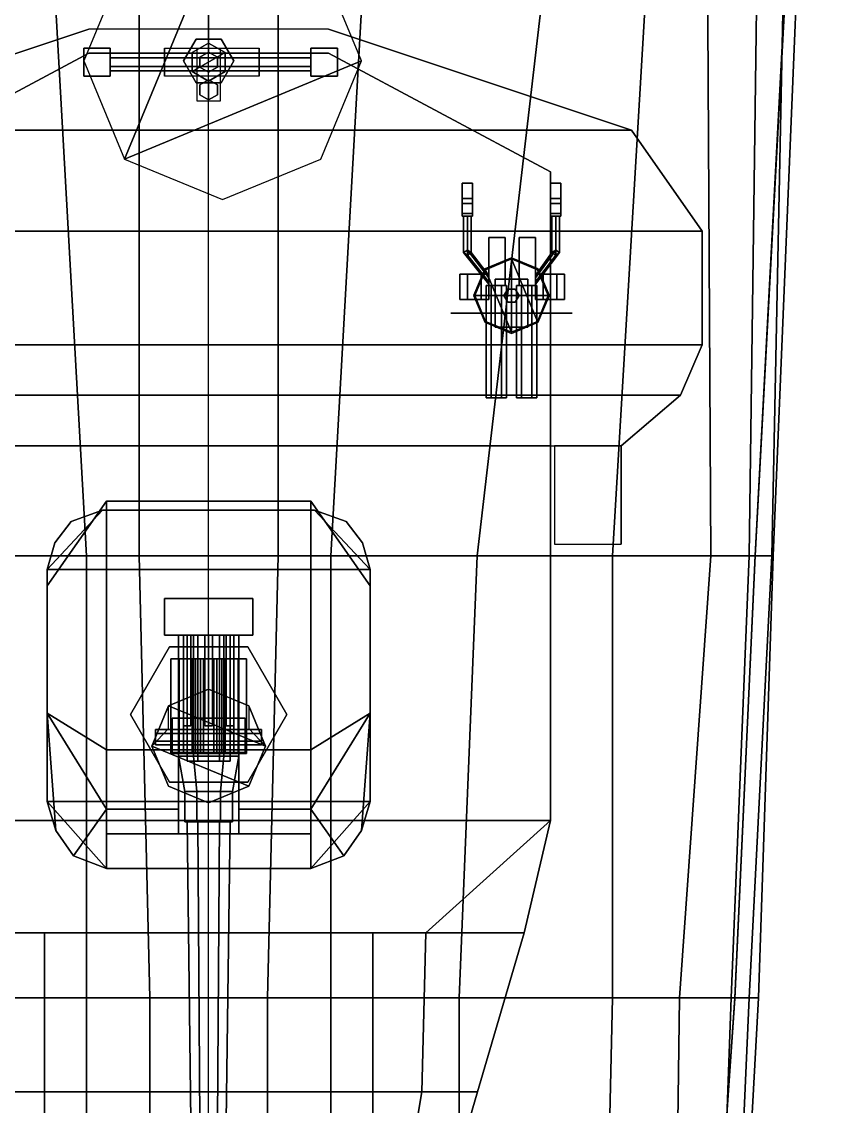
# Model space of a CAD drawing. Header units: millimetres. Extents: x -41 to 37, y -61 to 81.
# Drawn here: x -1.48 to 5.04, y -35.25 to -26.65 of the extents above; entities that cross this region are included whole.
import ezdxf

# ---------------------------------------------------------------- set-up
doc = ezdxf.new("R2010")
doc.units = ezdxf.units.MM
for name, color, linetype in [('barrel', 1, 'Continuous'), ('drawing', 9, 'Continuous'), ('h1_2', 7, 'Continuous'), ('h2_2', 4, 'Continuous'), ('sleeve', 5, 'Continuous'), ('turret', 2, 'Continuous')]:
    doc.layers.add(name, color=color, linetype=linetype)
picture_1 = doc.add_image_def('image1.gif', size_in_pixel=(2365, 2885))

msp = doc.modelspace()

# ---------------------------------------------------------------- linework, layer by layer
at = {"layer": 'barrel'}
for points in [[(2.09, -28.09, 6.43), (2.01, -28.09, 6.43), (2.01, -27.93, 6.39), (2.09, -27.93, 6.39)], [(2.09, -27.93, 6.39), (2.01, -27.93, 6.39), (2.01, -28.09, 6.43), (2.09, -28.09, 6.43)], [(2.79, -28.09, 6.43), (2.71, -28.09, 6.43), (2.71, -27.93, 6.39), (2.79, -27.93, 6.39)], [(2.79, -27.93, 6.39), (2.71, -27.93, 6.39), (2.71, -28.09, 6.43), (2.79, -28.09, 6.43)], [(2.09, -28.05, 6.86), (2.01, -28.05, 6.86), (2.01, -28.17, 6.73), (2.09, -28.17, 6.73)], [(2.09, -28.17, 6.73), (2.01, -28.17, 6.73), (2.01, -28.05, 6.86), (2.09, -28.05, 6.86)], [(2.09, -28.09, 6.43), (2.01, -28.09, 6.43), (2.01, -28.19, 6.58), (2.09, -28.19, 6.58)], [(2.09, -28.19, 6.58), (2.01, -28.19, 6.58), (2.01, -28.09, 6.43), (2.09, -28.09, 6.43)], [(2.79, -28.05, 6.86), (2.71, -28.05, 6.86), (2.71, -28.17, 6.73), (2.79, -28.17, 6.73)], [(2.79, -28.17, 6.73), (2.71, -28.17, 6.73), (2.71, -28.05, 6.86), (2.79, -28.05, 6.86)], [(2.79, -28.09, 6.43), (2.71, -28.09, 6.43), (2.71, -28.19, 6.58), (2.79, -28.19, 6.58)], [(2.79, -28.19, 6.58), (2.71, -28.19, 6.58), (2.71, -28.09, 6.43), (2.79, -28.09, 6.43)], [(2.09, -28.19, 6.68), (2.01, -28.19, 6.68), (2.01, -28.17, 6.73), (2.09, -28.17, 6.73)], [(2.09, -28.17, 6.73), (2.01, -28.17, 6.73), (2.01, -28.19, 6.68), (2.09, -28.19, 6.68)], [(2.09, -28.19, 6.68), (2.01, -28.19, 6.68), (2.01, -28.19, 6.58), (2.09, -28.19, 6.58)], [(2.09, -28.19, 6.58), (2.01, -28.19, 6.58), (2.01, -28.19, 6.68), (2.09, -28.19, 6.68)], [(2.02, -28.48, 6.65), (2.05, -28.5, 6.68), (2.05, -28.19, 6.68), (2.02, -28.19, 6.65)], [(2.05, -28.46, 6.62), (2.02, -28.48, 6.65), (2.02, -28.19, 6.65), (2.05, -28.19, 6.62)], [(2.05, -28.5, 6.68), (2.08, -28.48, 6.65), (2.08, -28.19, 6.65), (2.05, -28.19, 6.68)], [(2.08, -28.48, 6.65), (2.05, -28.46, 6.62), (2.05, -28.19, 6.62), (2.08, -28.19, 6.65)], [(2.79, -28.19, 6.68), (2.71, -28.19, 6.68), (2.71, -28.17, 6.73), (2.79, -28.17, 6.73)], [(2.79, -28.17, 6.73), (2.71, -28.17, 6.73), (2.71, -28.19, 6.68), (2.79, -28.19, 6.68)], [(2.79, -28.19, 6.68), (2.71, -28.19, 6.68), (2.71, -28.19, 6.58), (2.79, -28.19, 6.58)], [(2.79, -28.19, 6.58), (2.71, -28.19, 6.58), (2.71, -28.19, 6.68), (2.79, -28.19, 6.68)], [(2.75, -28.46, 6.62), (2.72, -28.48, 6.65), (2.72, -28.19, 6.65), (2.75, -28.19, 6.62)], [(2.72, -28.48, 6.65), (2.75, -28.5, 6.68), (2.75, -28.19, 6.68), (2.72, -28.19, 6.65)], [(2.78, -28.48, 6.65), (2.75, -28.46, 6.62), (2.75, -28.19, 6.62), (2.78, -28.19, 6.65)], [(2.75, -28.5, 6.68), (2.78, -28.48, 6.65), (2.78, -28.19, 6.65), (2.75, -28.19, 6.68)], [(2.35, -28.36, 6.59), (2.35, -28.36, 6.41), (2.22, -28.36, 6.41), (2.22, -28.36, 6.59)], [(2.22, -28.36, 6.59), (2.22, -28.36, 6.41), (2.22, -28.74, 6.41), (2.22, -28.74, 6.59)], [(2.22, -28.74, 6.41), (2.22, -28.36, 6.41), (2.35, -28.36, 6.41), (2.35, -28.74, 6.41)], [(2.35, -28.74, 6.59), (2.35, -28.36, 6.59), (2.22, -28.36, 6.59), (2.22, -28.74, 6.59)], [(2.35, -28.74, 6.41), (2.35, -28.36, 6.41), (2.35, -28.36, 6.59), (2.35, -28.74, 6.59)], [(2.46, -28.36, 6.59), (2.46, -28.36, 6.41), (2.46, -28.74, 6.41), (2.46, -28.74, 6.59)], [(2.59, -28.36, 6.59), (2.59, -28.36, 6.41), (2.46, -28.36, 6.41), (2.46, -28.36, 6.59)], [(2.46, -28.74, 6.41), (2.46, -28.36, 6.41), (2.59, -28.36, 6.41), (2.59, -28.74, 6.41)], [(2.59, -28.74, 6.59), (2.59, -28.36, 6.59), (2.46, -28.36, 6.59), (2.46, -28.74, 6.59)], [(2.59, -28.74, 6.41), (2.59, -28.36, 6.41), (2.59, -28.36, 6.59), (2.59, -28.74, 6.59)], [(2.22, -28.68, 6.49), (2.22, -28.73, 6.52), (2.02, -28.48, 6.65), (2.05, -28.46, 6.62)], [(2.22, -28.73, 6.52), (2.22, -28.71, 6.55), (2.05, -28.5, 6.68), (2.02, -28.48, 6.65)], [(2.22, -28.66, 6.52), (2.22, -28.68, 6.49), (2.05, -28.46, 6.62), (2.08, -28.48, 6.65)], [(2.22, -28.71, 6.55), (2.22, -28.66, 6.52), (2.08, -28.48, 6.65), (2.05, -28.5, 6.68)], [(2.59, -28.68, 6.49), (2.59, -28.66, 6.52), (2.72, -28.48, 6.65), (2.75, -28.46, 6.62)], [(2.59, -28.73, 6.52), (2.59, -28.68, 6.49), (2.75, -28.46, 6.62), (2.78, -28.48, 6.65)], [(2.59, -28.71, 6.55), (2.59, -28.73, 6.52), (2.78, -28.48, 6.65), (2.75, -28.5, 6.68)], [(2.59, -28.66, 6.52), (2.59, -28.71, 6.55), (2.75, -28.5, 6.68), (2.72, -28.48, 6.65)], [(1.99, -28.65, 6.59), (1.99, -28.65, 6.33), (1.99, -28.85, 6.33), (1.99, -28.85, 6.59)], [(2.22, -28.65, 6.33), (1.99, -28.65, 6.33), (1.99, -28.65, 6.59), (2.22, -28.65, 6.59)], [(2.05, -28.85, 6.21), (1.99, -28.85, 6.33), (1.99, -28.65, 6.33), (2.05, -28.65, 6.21)], [(1.99, -28.65, 6.33), (2.22, -28.65, 6.33), (2.16, -28.65, 6.21), (2.05, -28.65, 6.21)], [(2.05, -28.65, 6.71), (1.99, -28.65, 6.59), (1.99, -28.85, 6.59), (2.05, -28.85, 6.71)], [(2.22, -28.65, 6.59), (1.99, -28.65, 6.59), (2.05, -28.65, 6.71), (2.16, -28.65, 6.71)], [(2.05, -28.65, 6.21), (2.16, -28.65, 6.21), (2.16, -28.85, 6.21), (2.05, -28.85, 6.21)], [(2.16, -28.65, 6.71), (2.05, -28.65, 6.71), (2.05, -28.85, 6.71), (2.16, -28.85, 6.71)], [(2.16, -28.65, 6.21), (2.22, -28.65, 6.33), (2.22, -28.85, 6.33), (2.16, -28.85, 6.21)], [(2.16, -28.85, 6.71), (2.22, -28.85, 6.59), (2.22, -28.65, 6.59), (2.16, -28.65, 6.71)], [(2.22, -28.85, 6.59), (2.22, -28.85, 6.33), (2.22, -28.65, 6.33), (2.22, -28.65, 6.59)], [(2.82, -28.65, 6.33), (2.59, -28.65, 6.33), (2.59, -28.65, 6.59), (2.82, -28.65, 6.59)], [(2.59, -28.65, 6.59), (2.59, -28.65, 6.33), (2.59, -28.85, 6.33), (2.59, -28.85, 6.59)], [(2.59, -28.65, 6.33), (2.82, -28.65, 6.33), (2.76, -28.65, 6.21), (2.65, -28.65, 6.21)], [(2.65, -28.85, 6.21), (2.59, -28.85, 6.33), (2.59, -28.65, 6.33), (2.65, -28.65, 6.21)], [(2.82, -28.65, 6.59), (2.59, -28.65, 6.59), (2.65, -28.65, 6.71), (2.76, -28.65, 6.71)], [(2.65, -28.65, 6.71), (2.59, -28.65, 6.59), (2.59, -28.85, 6.59), (2.65, -28.85, 6.71)], [(2.65, -28.65, 6.21), (2.76, -28.65, 6.21), (2.76, -28.85, 6.21), (2.65, -28.85, 6.21)], [(2.76, -28.65, 6.71), (2.65, -28.65, 6.71), (2.65, -28.85, 6.71), (2.76, -28.85, 6.71)], [(2.76, -28.65, 6.21), (2.82, -28.65, 6.33), (2.82, -28.85, 6.33), (2.76, -28.85, 6.21)], [(2.76, -28.85, 6.71), (2.82, -28.85, 6.59), (2.82, -28.65, 6.59), (2.76, -28.65, 6.71)], [(2.82, -28.85, 6.59), (2.82, -28.85, 6.33), (2.82, -28.65, 6.33), (2.82, -28.65, 6.59)], [(2.24, -29.63, 6.4507), (2.2, -29.63, 6.52), (2.2, -28.74, 6.52), (2.24, -28.74, 6.4507)], [(2.2, -29.63, 6.52), (2.24, -29.63, 6.5893), (2.24, -28.74, 6.5893), (2.2, -28.74, 6.52)], [(2.22, -28.74, 6.59), (2.22, -28.74, 6.41), (2.35, -28.74, 6.41), (2.35, -28.74, 6.59)], [(2.32, -29.63, 6.4507), (2.24, -29.63, 6.4507), (2.24, -28.74, 6.4507), (2.32, -28.74, 6.4507)], [(2.24, -29.63, 6.5893), (2.32, -29.63, 6.5893), (2.32, -28.74, 6.5893), (2.24, -28.74, 6.5893)], [(2.36, -29.63, 6.52), (2.32, -29.63, 6.4507), (2.32, -28.74, 6.4507), (2.36, -28.74, 6.52)], [(2.32, -29.63, 6.5893), (2.36, -29.63, 6.52), (2.36, -28.74, 6.52), (2.32, -28.74, 6.5893)], [(2.44, -29.63, 6.52), (2.48, -29.63, 6.5893), (2.48, -28.74, 6.5893), (2.44, -28.74, 6.52)], [(2.48, -29.63, 6.4507), (2.44, -29.63, 6.52), (2.44, -28.74, 6.52), (2.48, -28.74, 6.4507)], [(2.46, -28.74, 6.59), (2.46, -28.74, 6.41), (2.59, -28.74, 6.41), (2.59, -28.74, 6.59)], [(2.48, -29.63, 6.5893), (2.56, -29.63, 6.5893), (2.56, -28.74, 6.5893), (2.48, -28.74, 6.5893)], [(2.56, -29.63, 6.4507), (2.48, -29.63, 6.4507), (2.48, -28.74, 6.4507), (2.56, -28.74, 6.4507)], [(2.56, -29.63, 6.5893), (2.6, -29.63, 6.52), (2.6, -28.74, 6.52), (2.56, -28.74, 6.5893)], [(2.6, -29.63, 6.52), (2.56, -29.63, 6.4507), (2.56, -28.74, 6.4507), (2.6, -28.74, 6.52)], [(1.99, -28.85, 6.59), (1.99, -28.85, 6.33), (2.22, -28.85, 6.33), (2.22, -28.85, 6.59)], [(2.16, -28.85, 6.21), (2.22, -28.85, 6.33), (1.99, -28.85, 6.33), (2.05, -28.85, 6.21)], [(2.05, -28.85, 6.71), (1.99, -28.85, 6.59), (2.22, -28.85, 6.59), (2.16, -28.85, 6.71)], [(2.59, -28.85, 6.59), (2.59, -28.85, 6.33), (2.82, -28.85, 6.33), (2.82, -28.85, 6.59)], [(2.76, -28.85, 6.21), (2.82, -28.85, 6.33), (2.59, -28.85, 6.33), (2.65, -28.85, 6.21)], [(2.65, -28.85, 6.71), (2.59, -28.85, 6.59), (2.82, -28.85, 6.59), (2.76, -28.85, 6.71)], [(2.24, -29.63, 6.4507), (2.32, -29.63, 6.4507), (2.36, -29.63, 6.52), (2.2, -29.63, 6.52)], [(2.2, -29.63, 6.52), (2.36, -29.63, 6.52), (2.32, -29.63, 6.5893), (2.24, -29.63, 6.5893)], [(2.44, -29.63, 6.52), (2.6, -29.63, 6.52), (2.56, -29.63, 6.5893), (2.48, -29.63, 6.5893)], [(2.48, -29.63, 6.4507), (2.56, -29.63, 6.4507), (2.6, -29.63, 6.52), (2.44, -29.63, 6.52)], [(-0.35, -31.22, 6.07), (-0.35, -31.51, 6.07), (-0.35, -31.51, 6.9), (-0.35, -31.22, 6.9)], [(0.35, -31.22, 6.9), (0.35, -31.22, 6.07), (-0.35, -31.22, 6.07), (-0.35, -31.22, 6.9)], [(0.35, -31.22, 6.07), (0.35, -31.51, 6.07), (-0.35, -31.51, 6.07), (-0.35, -31.22, 6.07)], [(-0.35, -31.22, 6.9), (-0.35, -31.51, 6.9), (0.35, -31.51, 6.9), (0.35, -31.22, 6.9)], [(0.35, -31.51, 6.9), (0.35, -31.51, 6.07), (0.35, -31.22, 6.07), (0.35, -31.22, 6.9)], [(-0.35, -31.51, 6.9), (-0.35, -31.51, 6.07), (0.35, -31.51, 6.07), (0.35, -31.51, 6.9)], [(-0.17, -32.23, 6.1), (-0.2, -32.23, 6.13), (-0.2, -31.51, 6.13), (-0.17, -31.51, 6.1)], [(-0.2, -32.23, 6.13), (-0.17, -32.23, 6.16), (-0.17, -31.51, 6.16), (-0.2, -31.51, 6.13)], [(-0.14, -32.23, 6.13), (-0.17, -32.23, 6.1), (-0.17, -31.51, 6.1), (-0.14, -31.51, 6.13)], [(-0.17, -32.23, 6.16), (-0.14, -32.23, 6.13), (-0.14, -31.51, 6.13), (-0.17, -31.51, 6.16)], [(-0.085, -32.51, 6.3328), (-0.17, -32.51, 6.48), (-0.17, -31.51, 6.48), (-0.085, -31.51, 6.3328)], [(-0.17, -32.51, 6.48), (-0.085, -32.51, 6.6272), (-0.085, -31.51, 6.6272), (-0.17, -31.51, 6.48)], [(0.085, -32.51, 6.3328), (-0.085, -32.51, 6.3328), (-0.085, -31.51, 6.3328), (0.085, -31.51, 6.3328)], [(-0.085, -32.51, 6.6272), (0.085, -32.51, 6.6272), (0.085, -31.51, 6.6272), (-0.085, -31.51, 6.6272)], [(0, -32.23, 6.81), (-0.03, -32.23, 6.84), (-0.03, -31.51, 6.84), (0, -31.51, 6.81)], [(-0.03, -32.23, 6.84), (0, -32.23, 6.87), (0, -31.51, 6.87), (-0.03, -31.51, 6.84)], [(0.03, -32.23, 6.84), (0, -32.23, 6.81), (0, -31.51, 6.81), (0.03, -31.51, 6.84)], [(0, -32.23, 6.87), (0.03, -32.23, 6.84), (0.03, -31.51, 6.84), (0, -31.51, 6.87)], [(0.17, -32.51, 6.48), (0.085, -32.51, 6.3328), (0.085, -31.51, 6.3328), (0.17, -31.51, 6.48)], [(0.085, -32.51, 6.6272), (0.17, -32.51, 6.48), (0.17, -31.51, 6.48), (0.085, -31.51, 6.6272)], [(0.14, -32.23, 6.13), (0.17, -32.23, 6.16), (0.17, -31.51, 6.16), (0.14, -31.51, 6.13)], [(0.17, -32.23, 6.1), (0.14, -32.23, 6.13), (0.14, -31.51, 6.13), (0.17, -31.51, 6.1)], [(0.17, -32.23, 6.16), (0.2, -32.23, 6.13), (0.2, -31.51, 6.13), (0.17, -31.51, 6.16)], [(0.2, -32.23, 6.13), (0.17, -32.23, 6.1), (0.17, -31.51, 6.1), (0.2, -31.51, 6.13)], [(-0.07, -35.36, 6.3588), (-0.14, -35.36, 6.48), (-0.17, -32.99, 6.48), (-0.085, -32.99, 6.3328)], [(-0.14, -35.36, 6.48), (-0.07, -35.36, 6.6012), (-0.085, -32.99, 6.6272), (-0.17, -32.99, 6.48)], [(0.07, -35.36, 6.3588), (-0.07, -35.36, 6.3588), (-0.085, -32.99, 6.3328), (0.085, -32.99, 6.3328)], [(-0.07, -35.36, 6.6012), (0.07, -35.36, 6.6012), (0.085, -32.99, 6.6272), (-0.085, -32.99, 6.6272)], [(0.14, -35.36, 6.48), (0.07, -35.36, 6.3588), (0.085, -32.99, 6.3328), (0.17, -32.99, 6.48)], [(0.07, -35.36, 6.6012), (0.14, -35.36, 6.48), (0.17, -32.99, 6.48), (0.085, -32.99, 6.6272)]]:
    msp.add_3dface(points, dxfattribs=at)
at = {"layer": 'h1_2'}
for points in [[(-4.7858, -22.4001, 2.6441), (-4.33, -30.8825, 2.8931), (4.33, -30.8825, 2.8931), (4.7858, -22.4001, 2.6441)], [(0.5508, -22.4001, -3.3002), (0.5508, -30.8825, -2.7378), (0, -30.8825, -3.3076), (0, -22.4001, -3.623)], [(1.4433, -22.4001, -2.8539), (0.9686, -30.8825, -2.4719), (0.5508, -30.8825, -2.7378), (0.5508, -22.4001, -3.3002)], [(3.1146, -22.4001, -2.1987), (2.127, -30.8825, -1.9687), (0.9686, -30.8825, -2.4719), (1.4433, -22.4001, -2.8539)], [(3.7033, -22.4001, -1.9138), (3.2001, -30.8825, -1.5509), (2.127, -30.8825, -1.9687), (3.1146, -22.4001, -2.1987)], [(3.9312, -22.4001, -1.7619), (3.9787, -30.8825, -1.0856), (3.2001, -30.8825, -1.5509), (3.7033, -22.4001, -1.9138)], [(4.3965, -22.4001, -1.3346), (4.2826, -30.8825, -0.7437), (3.9787, -30.8825, -1.0856), (3.9312, -22.4001, -1.7619)], [(4.6339, -22.4001, -0.9737), (4.463, -30.8825, -0.0505), (4.2826, -30.8825, -0.7437), (4.3965, -22.4001, -1.3346)], [(4.78, -22.4, 2.8401), (4.78, -22.4, 3.94), (4.33, -30.88, 3.94), (4.33, -30.88, 2.84)], [(4.33, -30.88, 2.84), (4.33, -30.88, 3.94), (4.78, -22.4, 3.94), (4.78, -22.4, 2.8401)], [(4.33, -30.8825, 2.8931), (4.4725, -30.8825, 0.6237), (4.8238, -22.4001, -0.3565), (4.7858, -22.4001, 2.6441)], [(4.8238, -22.4001, -0.3565), (4.4725, -30.8825, 0.6237), (4.463, -30.8825, -0.0505), (4.6339, -22.4001, -0.9737)], [(-0.6678, -26.1822, 6.14), (-0.99, -26.96, 6.14), (-0.6678, -27.7378, 6.14), (0.11, -25.86, 6.14)], [(0.11, -25.86, 6.14), (-0.6678, -27.7378, 6.14), (1.21, -26.96, 6.14), (0.8878, -26.1822, 6.14)], [(0, -26.8, 6.72), (0, -26.47, 6.83), (0, -26.38, 6.83), (0, -26.8, 6.65)], [(-0.95, -26.71, 5.04), (-3.35, -27.51, 5.04), (3.35, -27.51, 5.04), (0.95, -26.71, 5.04)], [(-0.95, -26.71, 5.04), (-0.95, -26.71, 6.14), (-3.35, -27.51, 6.14), (-3.35, -27.51, 5.04)], [(-3.35, -27.51, 5.04), (-3.35, -27.51, 6.14), (-0.95, -26.71, 6.14), (-0.95, -26.71, 5.04)], [(3.35, -27.51, 5.04), (3.35, -27.51, 6.14), (0.95, -26.71, 6.14), (0.95, -26.71, 5.04)], [(0.95, -26.71, 5.04), (0.95, -26.71, 6.14), (3.35, -27.51, 6.14), (3.35, -27.51, 5.04)], [(-0.1, -26.7868, 5.04), (-0.2, -26.96, 5.04), (-0.2, -26.96, 6.14), (-0.1, -26.7868, 6.14)], [(0.1, -26.7868, 5.04), (-0.1, -26.7868, 5.04), (-0.1, -26.7868, 6.14), (0.1, -26.7868, 6.14)], [(0, -26.89, 6.72), (0, -26.8, 6.72), (0, -26.8, 6.65), (0, -26.89, 6.65)], [(0.2, -26.96, 5.04), (0.1, -26.7868, 5.04), (0.1, -26.7868, 6.14), (0.2, -26.96, 6.14)], [(-2.71, -27.84, 5.04), (-0.95, -26.9, 5.04), (-0.95, -26.9, 2.77), (-2.71, -27.84, 2.8)], [(-0.78, -27.08, 7.55), (-0.99, -27.08, 7.55), (-0.99, -26.86, 7.55), (-0.78, -26.86, 7.55)], [(-0.99, -26.86, 7.55), (-0.99, -27.08, 7.55), (-0.99, -27.08, 7.77), (-0.99, -26.86, 7.77)], [(-0.78, -26.86, 7.55), (-0.99, -26.86, 7.55), (-0.99, -26.86, 7.77), (-0.78, -26.86, 7.77)], [(-0.99, -26.86, 7.77), (-0.99, -27.08, 7.77), (-0.78, -27.08, 7.77), (-0.78, -26.86, 7.77)], [(0.95, -26.9, 2.77), (-0.95, -26.9, 2.77), (-0.95, -26.9, 5.04), (0.95, -26.9, 5.04)], [(-0.78, -26.86, 7.77), (-0.78, -27.08, 7.77), (-0.78, -27.08, 7.55), (-0.78, -26.86, 7.55)], [(0.81, -26.9, 7.66), (0.81, -26.935, 7.5994), (-0.78, -26.935, 7.5994), (-0.78, -26.9, 7.66)], [(0.81, -26.935, 7.7206), (0.81, -26.9, 7.66), (-0.78, -26.9, 7.66), (-0.78, -26.935, 7.7206)], [(-0.35, -27.08, 7.37), (-0.35, -27.08, 7.82), (-0.35, -26.86, 7.82), (-0.35, -26.86, 7.37)], [(0.4, -27.08, 7.37), (-0.35, -27.08, 7.37), (-0.35, -26.86, 7.37), (0.4, -26.86, 7.37)], [(0, -26.82, 6.57), (-0.1299, -26.895, 6.57), (-0.1299, -27.045, 6.57), (0.1299, -26.895, 6.57)], [(0, -26.82, 6.14), (-0.1299, -26.895, 6.14), (-0.1299, -26.895, 6.57), (0, -26.82, 6.57)], [(0.1299, -26.895, 6.57), (-0.1299, -27.045, 6.57), (0, -27.12, 6.57), (0.1299, -27.045, 6.57)], [(-0.1299, -26.895, 6.14), (-0.1299, -27.045, 6.14), (-0.1299, -27.045, 6.57), (-0.1299, -26.895, 6.57)], [(0.09, -27.28, 6.99), (-0.09, -27.28, 6.99), (-0.09, -26.86, 6.99), (0.09, -26.86, 6.99)], [(0.09, -27.28, 7.2), (-0.09, -27.28, 7.2), (-0.09, -26.86, 7.2), (0.09, -26.86, 7.2)], [(0, -26.89, 6.57), (-0.0693, -26.93, 6.57), (-0.0693, -26.93, 7.37), (0, -26.89, 7.37)], [(0.1299, -26.895, 6.14), (0, -26.82, 6.14), (0, -26.82, 6.57), (0.1299, -26.895, 6.57)], [(0.0693, -26.93, 6.57), (0, -26.89, 6.57), (0, -26.89, 7.37), (0.0693, -26.93, 7.37)], [(0.1299, -27.045, 6.14), (0.1299, -26.895, 6.14), (0.1299, -26.895, 6.57), (0.1299, -27.045, 6.57)], [(0.4, -27.08, 7.37), (0.4, -27.08, 7.82), (0.4, -26.86, 7.82), (0.4, -26.86, 7.37)], [(0.81, -26.86, 7.77), (0.81, -27.08, 7.77), (1.02, -27.08, 7.77), (1.02, -26.86, 7.77)], [(1.02, -27.08, 7.55), (0.81, -27.08, 7.55), (0.81, -26.86, 7.55), (1.02, -26.86, 7.55)], [(0.81, -26.86, 7.55), (0.81, -27.08, 7.55), (0.81, -27.08, 7.77), (0.81, -26.86, 7.77)], [(1.02, -26.86, 7.55), (0.81, -26.86, 7.55), (0.81, -26.86, 7.77), (1.02, -26.86, 7.77)], [(2.71, -27.84, 2.8), (0.95, -26.9, 2.77), (0.95, -26.9, 5.04), (2.71, -27.84, 5.04)], [(1.02, -26.86, 7.77), (1.02, -27.08, 7.77), (1.02, -27.08, 7.55), (1.02, -26.86, 7.55)], [(0.81, -26.935, 7.5994), (0.81, -27.005, 7.5994), (-0.78, -27.005, 7.5994), (-0.78, -26.935, 7.5994)], [(0.81, -27.005, 7.7206), (0.81, -26.935, 7.7206), (-0.78, -26.935, 7.7206), (-0.78, -27.005, 7.7206)], [(1.21, -26.96, 6.14), (-0.6678, -27.7378, 6.14), (0.11, -28.06, 6.14), (0.8878, -27.7378, 6.14)], [(-0.2, -26.96, 5.04), (-0.1, -27.1332, 5.04), (-0.1, -27.1332, 6.14), (-0.2, -26.96, 6.14)], [(-0.0693, -26.93, 6.57), (-0.0693, -27.01, 6.57), (-0.0693, -27.01, 7.37), (-0.0693, -26.93, 7.37)], [(0.0693, -27.01, 6.57), (0.0693, -26.93, 6.57), (0.0693, -26.93, 7.37), (0.0693, -27.01, 7.37)], [(0.1, -27.1332, 5.04), (0.2, -26.96, 5.04), (0.2, -26.96, 6.14), (0.1, -27.1332, 6.14)], [(0.81, -27.005, 7.5994), (0.81, -27.04, 7.66), (-0.78, -27.04, 7.66), (-0.78, -27.005, 7.5994)], [(0.81, -27.04, 7.66), (0.81, -27.005, 7.7206), (-0.78, -27.005, 7.7206), (-0.78, -27.04, 7.66)], [(-0.1299, -27.045, 6.14), (0, -27.12, 6.14), (0, -27.12, 6.57), (-0.1299, -27.045, 6.57)], [(-0.0693, -27.01, 6.57), (0, -27.05, 6.57), (0, -27.05, 7.37), (-0.0693, -27.01, 7.37)], [(0, -27.05, 6.57), (0.0693, -27.01, 6.57), (0.0693, -27.01, 7.37), (0, -27.05, 7.37)], [(0, -27.12, 6.14), (0.1299, -27.045, 6.14), (0.1299, -27.045, 6.57), (0, -27.12, 6.57)], [(-0.78, -27.08, 7.77), (-0.99, -27.08, 7.77), (-0.99, -27.08, 7.55), (-0.78, -27.08, 7.55)], [(-0.1, -27.1332, 5.04), (0.1, -27.1332, 5.04), (0.1, -27.1332, 6.14), (-0.1, -27.1332, 6.14)], [(0, -27.11, 6.9), (0, -27.27, 6.9), (-0.0693, -27.23, 6.9), (-0.0693, -27.15, 6.9)], [(0, -27.27, 7.31), (0, -27.11, 7.31), (-0.0693, -27.15, 7.31), (-0.0693, -27.23, 7.31)], [(0, -27.11, 6.9), (-0.0693, -27.15, 6.9), (-0.0693, -27.15, 7.31), (0, -27.11, 7.31)], [(-0.0693, -27.15, 6.9), (-0.0693, -27.23, 6.9), (-0.0693, -27.23, 7.31), (-0.0693, -27.15, 7.31)], [(0.0693, -27.15, 6.9), (0.0693, -27.23, 6.9), (0, -27.27, 6.9), (0, -27.11, 6.9)], [(0.0693, -27.23, 7.31), (0.0693, -27.15, 7.31), (0, -27.11, 7.31), (0, -27.27, 7.31)], [(0.0693, -27.15, 6.9), (0, -27.11, 6.9), (0, -27.11, 7.31), (0.0693, -27.15, 7.31)], [(0.0693, -27.23, 6.9), (0.0693, -27.15, 6.9), (0.0693, -27.15, 7.31), (0.0693, -27.23, 7.31)], [(1.02, -27.08, 7.77), (0.81, -27.08, 7.77), (0.81, -27.08, 7.55), (1.02, -27.08, 7.55)], [(-0.0693, -27.23, 6.9), (0, -27.27, 6.9), (0, -27.27, 7.31), (-0.0693, -27.23, 7.31)], [(0, -27.27, 6.9), (0.0693, -27.23, 6.9), (0.0693, -27.23, 7.31), (0, -27.27, 7.31)], [(-3.35, -27.51, 5.04), (-3.91, -28.31, 5.04), (3.91, -28.31, 5.04), (3.35, -27.51, 5.04)], [(3.35, -27.51, 5.04), (3.35, -27.51, 6.14), (3.91, -28.31, 6.14), (3.91, -28.31, 5.04)], [(3.91, -28.31, 5.04), (3.91, -28.31, 6.14), (3.35, -27.51, 6.14), (3.35, -27.51, 5.04)], [(2.71, -27.84, 5.04), (2.71, -32.98, 5.04), (2.71, -32.98, 2.91), (2.71, -27.84, 2.8)], [(-3.91, -28.31, 5.04), (-3.91, -29.21, 5.04), (3.91, -29.21, 5.04), (3.91, -28.31, 5.04)], [(3.91, -28.31, 5.04), (3.91, -28.31, 6.14), (3.91, -29.21, 6.14), (3.91, -29.21, 5.04)], [(3.91, -29.21, 5.04), (3.91, -29.21, 6.14), (3.91, -28.31, 6.14), (3.91, -28.31, 5.04)], [(2.1949, -28.6149, 5.16), (2.4, -28.53, 5.16), (2.4, -28.52, 5.04), (2.1879, -28.6079, 5.04)], [(2.1949, -28.6149, 5.16), (2.4, -29.11, 5.16), (2.6051, -29.0251, 5.16), (2.4, -28.53, 5.16)], [(2.4, -28.53, 5.16), (2.6051, -28.6149, 5.16), (2.6121, -28.6079, 5.04), (2.4, -28.52, 5.04)], [(2.4, -28.88, 5.78), (2.4, -28.76, 5.78), (2.4, -28.53, 5.16), (2.4, -29.11, 5.16)], [(2.4, -29.11, 5.16), (2.4, -28.53, 5.16), (2.4, -28.76, 5.78), (2.4, -28.88, 5.78)], [(2.4, -28.53, 5.16), (2.6051, -29.0251, 5.16), (2.69, -28.82, 5.16), (2.6051, -28.6149, 5.16)], [(2.11, -28.82, 5.16), (2.1949, -28.6149, 5.16), (2.1879, -28.6079, 5.04), (2.1, -28.82, 5.04)], [(2.11, -28.82, 5.16), (2.1949, -29.0251, 5.16), (2.4, -29.11, 5.16), (2.1949, -28.6149, 5.16)], [(2.6051, -28.6149, 5.16), (2.69, -28.82, 5.16), (2.7, -28.82, 5.04), (2.6121, -28.6079, 5.04)], [(2.37, -28.768, 5.16), (2.34, -28.82, 5.16), (2.34, -28.82, 6.35), (2.37, -28.768, 6.35)], [(2.43, -28.768, 5.16), (2.37, -28.768, 5.16), (2.37, -28.768, 6.35), (2.43, -28.768, 6.35)], [(2.46, -28.82, 5.16), (2.43, -28.768, 5.16), (2.43, -28.768, 6.35), (2.46, -28.82, 6.35)], [(2.1949, -29.0251, 5.16), (2.11, -28.82, 5.16), (2.1, -28.82, 5.04), (2.1879, -29.0321, 5.04)], [(2.46, -28.82, 5.78), (2.34, -28.82, 5.78), (2.11, -28.82, 5.16), (2.69, -28.82, 5.16)], [(2.69, -28.82, 5.16), (2.11, -28.82, 5.16), (2.34, -28.82, 5.78), (2.46, -28.82, 5.78)], [(2.34, -28.82, 5.16), (2.37, -28.872, 5.16), (2.37, -28.872, 6.35), (2.34, -28.82, 6.35)], [(2.37, -28.872, 5.16), (2.43, -28.872, 5.16), (2.43, -28.872, 6.35), (2.37, -28.872, 6.35)], [(2.43, -28.872, 5.16), (2.46, -28.82, 5.16), (2.46, -28.82, 6.35), (2.43, -28.872, 6.35)], [(2.69, -28.82, 5.16), (2.6051, -29.0251, 5.16), (2.6121, -29.0321, 5.04), (2.7, -28.82, 5.04)], [(2.4, -29.11, 5.16), (2.1949, -29.0251, 5.16), (2.1879, -29.0321, 5.04), (2.4, -29.12, 5.04)], [(2.6051, -29.0251, 5.16), (2.4, -29.11, 5.16), (2.4, -29.12, 5.04), (2.6121, -29.0321, 5.04)], [(-3.91, -29.21, 5.04), (-3.74, -29.61, 5.04), (3.74, -29.61, 5.04), (3.91, -29.21, 5.04)], [(3.91, -29.21, 5.04), (3.91, -29.21, 6.14), (3.74, -29.61, 6.14), (3.74, -29.61, 5.04)], [(3.74, -29.61, 5.04), (3.74, -29.61, 6.14), (3.91, -29.21, 6.14), (3.91, -29.21, 5.04)], [(-3.74, -29.61, 5.04), (-3.27, -30.01, 5.04), (3.27, -30.01, 5.04), (3.74, -29.61, 5.04)], [(3.27, -30.01, 5.04), (3.27, -30.01, 6.14), (3.74, -29.61, 6.14), (3.74, -29.61, 5.04)], [(3.74, -29.61, 5.04), (3.74, -29.61, 6.14), (3.27, -30.01, 6.14), (3.27, -30.01, 5.04)], [(-2.71, -32.98, 5.04), (2.71, -32.98, 5.04), (2.71, -30.01, 5.04), (-2.71, -30.01, 5.04)], [(2.71, -30.01, 5.04), (2.71, -30.01, 6.14), (2.71, -32.98, 6.14), (2.71, -32.98, 5.04)], [(2.71, -32.98, 5.04), (2.71, -32.98, 6.14), (2.71, -30.01, 6.14), (2.71, -30.01, 5.04)], [(2.74, -30.01, 5.04), (2.74, -30.79, 2.88), (3.27, -30.79, 2.88), (3.27, -30.01, 5.04)], [(3.27, -30.79, 2.88), (3.27, -30.79, 3.86), (3.27, -30.01, 6.14), (3.27, -30.01, 5.04)], [(3.27, -30.01, 5.04), (3.27, -30.01, 6.14), (3.27, -30.79, 3.86), (3.27, -30.79, 2.88)], [(-4.33, -30.8825, 2.8931), (-4.1686, -34.3855, 2.9131), (4.1686, -34.3855, 2.9131), (4.33, -30.8825, 2.8931)], [(0.5508, -30.8825, -2.7378), (0.4653, -34.3855, -2.4424), (0, -34.3855, -2.8413), (0, -30.8825, -3.3076)], [(0.9686, -30.8825, -2.4719), (0.9686, -34.3855, -2.1386), (0.4653, -34.3855, -2.4424), (0.5508, -30.8825, -2.7378)], [(2.127, -30.8825, -1.9687), (1.9846, -34.3855, -1.6353), (0.9686, -34.3855, -2.1386), (0.9686, -30.8825, -2.4719)], [(3.2001, -30.8825, -1.5509), (3.2001, -34.3855, -1.2365), (1.9846, -34.3855, -1.6353), (2.127, -30.8825, -1.9687)], [(3.9787, -30.8825, -1.0856), (3.7318, -34.3855, -0.9991), (3.2001, -34.3855, -1.2365), (3.2001, -30.8825, -1.5509)], [(4.2826, -30.8825, -0.7437), (4.1401, -34.3855, -0.5813), (3.7318, -34.3855, -0.9991), (3.9787, -30.8825, -1.0856)], [(4.463, -30.8825, -0.0505), (4.2826, -34.3855, -0.0305), (4.1401, -34.3855, -0.5813), (4.2826, -30.8825, -0.7437)], [(4.1686, -34.3855, 2.9131), (4.3585, -34.3855, 0.6437), (4.4725, -30.8825, 0.6237), (4.33, -30.8825, 2.8931)], [(4.17, -34.39, 2.84), (4.17, -34.39, 3.94), (4.33, -30.88, 3.94), (4.33, -30.88, 2.8401)], [(4.33, -30.88, 2.8401), (4.33, -30.88, 3.94), (4.17, -34.39, 3.94), (4.17, -34.39, 2.84)], [(4.4725, -30.8825, 0.6237), (4.3585, -34.3855, 0.6437), (4.2826, -34.3855, -0.0305), (4.463, -30.8825, -0.0505)], [(-1.72, -33.87, 5.04), (1.72, -33.87, 5.04), (2.71, -32.98, 5.04), (-2.71, -32.98, 5.04)], [(2.71, -32.98, 5.04), (1.72, -33.87, 5.04), (1.72, -33.87, 2.91), (2.71, -32.98, 2.9)], [(2.71, -32.98, 5.04), (1.72, -33.87, 5.04), (2.5, -33.87, 5.66), (2.71, -32.98, 5.04)], [(2.71, -32.98, 5.04), (2.5, -33.87, 5.66), (1.72, -33.87, 5.04), (2.71, -32.98, 5.04)], [(1.72, -33.87, 5.04), (1.72, -33.87, 6.14), (2.71, -32.98, 6.14), (2.71, -32.98, 5.04)], [(2.71, -32.98, 5.04), (2.71, -32.98, 6.14), (1.72, -33.87, 6.14), (1.72, -33.87, 5.04)], [(-1.72, -33.87, 2.91), (1.72, -33.87, 2.91), (1.72, -33.87, 5.04), (-1.72, -33.87, 5.04)], [(-1.72, -33.87, 5.04), (-1.69, -35.13, 5.67), (1.69, -35.13, 5.67), (1.72, -33.87, 5.04)], [(1.72, -33.87, 5.04), (1.69, -35.13, 5.67), (-1.69, -35.13, 5.67), (-1.72, -33.87, 5.04)], [(-1.72, -33.87, 5.04), (-1.72, -33.87, 6.14), (1.72, -33.87, 6.14), (1.72, -33.87, 5.04)], [(1.72, -33.87, 5.04), (1.72, -33.87, 6.14), (-1.72, -33.87, 6.14), (-1.72, -33.87, 5.04)], [(-1.3, -33.87, 5.04), (-1.3, -34.12, 4.52), (-1.3, -35.13, 5.22), (-1.3, -35.13, 5.67)], [(-1.3, -35.13, 5.67), (-1.3, -35.13, 5.22), (-1.3, -34.12, 4.52), (-1.3, -33.87, 5.04)], [(-1.3, -33.87, 5.04), (-1.3, -34.12, 4.52), (-1.3, -34, 2.91), (-1.3, -33.87, 2.91)], [(-1.3, -33.87, 2.91), (-1.3, -34, 2.91), (-1.3, -34.12, 4.52), (-1.3, -33.87, 5.04)], [(1.3, -33.87, 5.04), (1.3, -34.12, 4.52), (1.3, -35.13, 5.22), (1.3, -35.13, 5.67)], [(1.3, -35.13, 5.67), (1.3, -35.13, 5.22), (1.3, -34.12, 4.52), (1.3, -33.87, 5.04)], [(1.3, -33.87, 5.04), (1.3, -34.12, 4.52), (1.3, -34, 2.91), (1.3, -33.87, 2.91)], [(1.3, -33.87, 2.91), (1.3, -34, 2.91), (1.3, -34.12, 4.52), (1.3, -33.87, 5.04)], [(1.72, -33.87, 5.04), (1.69, -35.13, 5.67), (2.13, -35.13, 5.99), (2.5, -33.87, 5.66)], [(2.5, -33.87, 5.66), (2.13, -35.13, 5.99), (1.69, -35.13, 5.67), (1.72, -33.87, 5.04)], [(-4.1686, -34.3855, 2.9131), (-3.6843, -41.4779, 2.8221), (3.6843, -41.4779, 2.8221), (4.1686, -34.3855, 2.9131)], [(0.4653, -34.3855, -2.4424), (0.4653, -41.4779, -1.7073), (0, -41.4779, -1.9542), (0, -34.3855, -2.8413)], [(0.9686, -34.3855, -2.1386), (0.9686, -41.4779, -1.4604), (0.4653, -41.4779, -1.7073), (0.4653, -34.3855, -2.4424)], [(1.9846, -34.3855, -1.6353), (1.9846, -41.4779, -1.0141), (0.9686, -41.4779, -1.4604), (0.9686, -34.3855, -2.1386)], [(3.2001, -34.3855, -1.2365), (3.0386, -41.4779, -0.7008), (1.9846, -41.4779, -1.0141), (1.9846, -34.3855, -1.6353)], [(3.7318, -34.3855, -0.9991), (3.6369, -41.4779, -0.5678), (3.0386, -41.4779, -0.7008), (3.2001, -34.3855, -1.2365)], [(4.1401, -34.3855, -0.5813), (3.8837, -41.4779, -0.245), (3.6369, -41.4779, -0.5678), (3.7318, -34.3855, -0.9991)], [(4.17, -34.39, 2.8401), (4.17, -34.39, 3.94), (3.68, -41.48, 3.94), (3.68, -41.48, 2.84)], [(3.68, -41.48, 2.84), (3.68, -41.48, 3.94), (4.17, -34.39, 3.94), (4.17, -34.39, 2.8401)], [(3.6843, -41.4779, 2.8221), (3.9692, -41.4779, 0.5337), (4.3585, -34.3855, 0.6437), (4.1686, -34.3855, 2.9131)], [(4.2826, -34.3855, -0.0305), (3.9692, -41.4779, 0.0969), (3.8837, -41.4779, -0.245), (4.1401, -34.3855, -0.5813)], [(4.3585, -34.3855, 0.6437), (3.9692, -41.4779, 0.5337), (3.9692, -41.4779, 0.0969), (4.2826, -34.3855, -0.0305)], [(-1.69, -35.13, 5.67), (-1.52, -36.13, 5.95), (1.52, -36.13, 5.95), (1.69, -35.13, 5.67)], [(1.69, -35.13, 5.67), (1.52, -36.13, 5.95), (-1.52, -36.13, 5.95), (-1.69, -35.13, 5.67)], [(-1.3, -36.13, 5.95), (-1.3, -36.13, 5.79), (-1.3, -35.13, 5.22), (-1.3, -35.13, 5.67)], [(-1.3, -35.13, 5.67), (-1.3, -35.13, 5.22), (-1.3, -36.13, 5.79), (-1.3, -36.13, 5.95)], [(1.3, -36.13, 5.95), (1.3, -36.13, 5.79), (1.3, -35.13, 5.22), (1.3, -35.13, 5.67)], [(1.3, -35.13, 5.67), (1.3, -35.13, 5.22), (1.3, -36.13, 5.79), (1.3, -36.13, 5.95)], [(1.69, -35.13, 5.67), (1.52, -36.13, 5.95), (1.84, -36.13, 6.13), (2.13, -35.13, 5.99)], [(2.13, -35.13, 5.99), (1.84, -36.13, 6.13), (1.52, -36.13, 5.95), (1.69, -35.13, 5.67)]]:
    msp.add_3dface(points, dxfattribs=at)
at = {"layer": 'h2_2'}
for points in [[(-3.1146, -22.4001, -2.1987), (-2.127, -30.8825, -1.9687), (-0.9686, -30.8825, -2.4719), (-1.4433, -22.4001, -2.8539)], [(-1.4433, -22.4001, -2.8539), (-0.9686, -30.8825, -2.4719), (-0.5508, -30.8825, -2.7378), (-0.5508, -22.4001, -3.3002)], [(-0.5508, -22.4001, -3.3002), (-0.5508, -30.8825, -2.7378), (0, -30.8825, -3.3076), (0, -22.4001, -3.623)], [(-2.127, -30.8825, -1.9687), (-1.9846, -34.3855, -1.6353), (-0.9686, -34.3855, -2.1386), (-0.9686, -30.8825, -2.4719)], [(-0.9686, -30.8825, -2.4719), (-0.9686, -34.3855, -2.1386), (-0.4653, -34.3855, -2.4424), (-0.5508, -30.8825, -2.7378)], [(-0.5508, -30.8825, -2.7378), (-0.4653, -34.3855, -2.4424), (0, -34.3855, -2.8413), (0, -30.8825, -3.3076)], [(-1.9846, -34.3855, -1.6353), (-1.9846, -41.4779, -1.0141), (-0.9686, -41.4779, -1.4604), (-0.9686, -34.3855, -2.1386)], [(-0.9686, -34.3855, -2.1386), (-0.9686, -41.4779, -1.4604), (-0.4653, -41.4779, -1.7073), (-0.4653, -34.3855, -2.4424)], [(-0.4653, -34.3855, -2.4424), (-0.4653, -41.4779, -1.7073), (0, -41.4779, -1.9542), (0, -34.3855, -2.8413)]]:
    msp.add_3dface(points, dxfattribs=at)
at = {"layer": 'sleeve'}
for points in [[(-0.12, -32.47, 6.2722), (-0.24, -32.47, 6.48), (-0.24, -31.51, 6.48), (-0.12, -31.51, 6.2722)], [(-0.24, -32.47, 6.48), (-0.12, -32.47, 6.6878), (-0.12, -31.51, 6.6878), (-0.24, -31.51, 6.48)], [(0.12, -32.47, 6.2722), (-0.12, -32.47, 6.2722), (-0.12, -31.51, 6.2722), (0.12, -31.51, 6.2722)], [(-0.12, -32.47, 6.6878), (0.12, -32.47, 6.6878), (0.12, -31.51, 6.6878), (-0.12, -31.51, 6.6878)], [(0.24, -32.47, 6.48), (0.12, -32.47, 6.2722), (0.12, -31.51, 6.2722), (0.24, -31.51, 6.48)], [(0.12, -32.47, 6.6878), (0.24, -32.47, 6.48), (0.24, -31.51, 6.48), (0.12, -31.51, 6.6878)], [(-0.235, -31.7, 6.2426), (-0.105, -31.7, 6.2426), (-0.04, -31.7, 6.13), (-0.3, -31.7, 6.13)], [(-0.3, -32.45, 6.13), (-0.235, -32.45, 6.2426), (-0.235, -31.7, 6.2426), (-0.3, -31.7, 6.13)], [(-0.3, -31.7, 6.13), (-0.04, -31.7, 6.13), (-0.105, -31.7, 6.0174), (-0.235, -31.7, 6.0174)], [(-0.235, -32.45, 6.0174), (-0.3, -32.45, 6.13), (-0.3, -31.7, 6.13), (-0.235, -31.7, 6.0174)], [(-0.235, -32.45, 6.2426), (-0.105, -32.45, 6.2426), (-0.105, -31.7, 6.2426), (-0.235, -31.7, 6.2426)], [(-0.105, -32.45, 6.0174), (-0.235, -32.45, 6.0174), (-0.235, -31.7, 6.0174), (-0.105, -31.7, 6.0174)], [(-0.13, -31.7, 6.84), (0.13, -31.7, 6.84), (0.065, -31.7, 6.7274), (-0.065, -31.7, 6.7274)], [(-0.065, -31.7, 6.9526), (0.065, -31.7, 6.9526), (0.13, -31.7, 6.84), (-0.13, -31.7, 6.84)], [(-0.13, -32.45, 6.84), (-0.065, -32.45, 6.9526), (-0.065, -31.7, 6.9526), (-0.13, -31.7, 6.84)], [(-0.065, -32.45, 6.7274), (-0.13, -32.45, 6.84), (-0.13, -31.7, 6.84), (-0.065, -31.7, 6.7274)], [(-0.105, -32.45, 6.2426), (-0.04, -32.45, 6.13), (-0.04, -31.7, 6.13), (-0.105, -31.7, 6.2426)], [(-0.04, -32.45, 6.13), (-0.105, -32.45, 6.0174), (-0.105, -31.7, 6.0174), (-0.04, -31.7, 6.13)], [(0.065, -32.45, 6.7274), (-0.065, -32.45, 6.7274), (-0.065, -31.7, 6.7274), (0.065, -31.7, 6.7274)], [(-0.065, -32.45, 6.9526), (0.065, -32.45, 6.9526), (0.065, -31.7, 6.9526), (-0.065, -31.7, 6.9526)], [(0.105, -31.7, 6.2426), (0.235, -31.7, 6.2426), (0.3, -31.7, 6.13), (0.04, -31.7, 6.13)], [(0.04, -31.7, 6.13), (0.3, -31.7, 6.13), (0.235, -31.7, 6.0174), (0.105, -31.7, 6.0174)], [(0.04, -32.45, 6.13), (0.105, -32.45, 6.2426), (0.105, -31.7, 6.2426), (0.04, -31.7, 6.13)], [(0.105, -32.45, 6.0174), (0.04, -32.45, 6.13), (0.04, -31.7, 6.13), (0.105, -31.7, 6.0174)], [(0.13, -32.45, 6.84), (0.065, -32.45, 6.7274), (0.065, -31.7, 6.7274), (0.13, -31.7, 6.84)], [(0.065, -32.45, 6.9526), (0.13, -32.45, 6.84), (0.13, -31.7, 6.84), (0.065, -31.7, 6.9526)], [(0.105, -32.45, 6.2426), (0.235, -32.45, 6.2426), (0.235, -31.7, 6.2426), (0.105, -31.7, 6.2426)], [(0.235, -32.45, 6.0174), (0.105, -32.45, 6.0174), (0.105, -31.7, 6.0174), (0.235, -31.7, 6.0174)], [(0.235, -32.45, 6.2426), (0.3, -32.45, 6.13), (0.3, -31.7, 6.13), (0.235, -31.7, 6.2426)], [(0.3, -32.45, 6.13), (0.235, -32.45, 6.0174), (0.235, -31.7, 6.0174), (0.3, -31.7, 6.13)], [(-0.2, -32.44, 6.69), (-0.29, -32.44, 6.77), (-0.29, -32.17, 6.77), (-0.2, -32.17, 6.69)], [(-0.2, -32.17, 6.69), (-0.29, -32.17, 6.77), (0.29, -32.17, 6.77), (0.2, -32.17, 6.69)], [(0.2, -32.17, 7), (0.29, -32.17, 6.91), (-0.29, -32.17, 6.91), (-0.2, -32.17, 7)], [(0.29, -32.17, 6.91), (0.29, -32.17, 6.77), (-0.29, -32.17, 6.77), (-0.29, -32.17, 6.91)], [(-0.29, -32.17, 6.91), (-0.29, -32.44, 6.91), (-0.2, -32.44, 7), (-0.2, -32.17, 7)], [(-0.29, -32.17, 6.77), (-0.29, -32.44, 6.77), (-0.29, -32.44, 6.91), (-0.29, -32.17, 6.91)], [(0.2, -32.17, 6.69), (0.2, -32.44, 6.69), (-0.2, -32.44, 6.69), (-0.2, -32.17, 6.69)], [(-0.2, -32.17, 7), (-0.2, -32.44, 7), (0.2, -32.44, 7), (0.2, -32.17, 7)], [(0.29, -32.17, 6.77), (0.29, -32.44, 6.77), (0.2, -32.44, 6.69), (0.2, -32.17, 6.69)], [(0.2, -32.44, 7), (0.29, -32.44, 6.91), (0.29, -32.17, 6.91), (0.2, -32.17, 7)], [(0.29, -32.44, 6.91), (0.29, -32.44, 6.77), (0.29, -32.17, 6.77), (0.29, -32.17, 6.91)], [(-0.42, -32.29, 6.428), (-0.42, -32.26, 6.48), (0.42, -32.26, 6.48), (0.42, -32.29, 6.428)], [(-0.42, -32.26, 6.48), (-0.42, -32.29, 6.532), (0.42, -32.29, 6.532), (0.42, -32.26, 6.48)], [(-0.42, -32.29, 6.428), (-0.42, -32.35, 6.428), (-0.42, -32.38, 6.48), (-0.42, -32.26, 6.48)], [(-0.42, -32.26, 6.48), (-0.42, -32.38, 6.48), (-0.42, -32.35, 6.532), (-0.42, -32.29, 6.532)], [(-0.42, -32.35, 6.428), (-0.42, -32.29, 6.428), (0.42, -32.29, 6.428), (0.42, -32.35, 6.428)], [(-0.42, -32.29, 6.532), (-0.42, -32.35, 6.532), (0.42, -32.35, 6.532), (0.42, -32.29, 6.532)], [(0.42, -32.26, 6.48), (0.42, -32.38, 6.48), (0.42, -32.35, 6.428), (0.42, -32.29, 6.428)], [(0.42, -32.29, 6.532), (0.42, -32.35, 6.532), (0.42, -32.38, 6.48), (0.42, -32.26, 6.48)], [(-0.42, -32.38, 6.48), (-0.42, -32.35, 6.428), (0.42, -32.35, 6.428), (0.42, -32.38, 6.48)], [(-0.42, -32.35, 6.532), (-0.42, -32.38, 6.48), (0.42, -32.38, 6.48), (0.42, -32.35, 6.532)], [(-0.3, -32.45, 6.13), (-0.04, -32.45, 6.13), (-0.105, -32.45, 6.2426), (-0.235, -32.45, 6.2426)], [(-0.235, -32.45, 6.0174), (-0.105, -32.45, 6.0174), (-0.04, -32.45, 6.13), (-0.3, -32.45, 6.13)], [(0.2, -32.44, 6.69), (0.29, -32.44, 6.77), (-0.29, -32.44, 6.77), (-0.2, -32.44, 6.69)], [(-0.2, -32.44, 7), (-0.29, -32.44, 6.91), (0.29, -32.44, 6.91), (0.2, -32.44, 7)], [(-0.29, -32.44, 6.91), (-0.29, -32.44, 6.77), (0.29, -32.44, 6.77), (0.29, -32.44, 6.91)], [(-0.095, -32.75, 6.3155), (-0.19, -32.75, 6.48), (-0.24, -32.47, 6.48), (-0.12, -32.47, 6.2722)], [(-0.19, -32.75, 6.48), (-0.095, -32.75, 6.6445), (-0.12, -32.47, 6.6878), (-0.24, -32.47, 6.48)], [(-0.13, -32.45, 6.84), (0.13, -32.45, 6.84), (0.065, -32.45, 6.9526), (-0.065, -32.45, 6.9526)], [(-0.065, -32.45, 6.7274), (0.065, -32.45, 6.7274), (0.13, -32.45, 6.84), (-0.13, -32.45, 6.84)], [(0.095, -32.75, 6.3155), (-0.095, -32.75, 6.3155), (-0.12, -32.47, 6.2722), (0.12, -32.47, 6.2722)], [(-0.095, -32.75, 6.6445), (0.095, -32.75, 6.6445), (0.12, -32.47, 6.6878), (-0.12, -32.47, 6.6878)], [(0.04, -32.45, 6.13), (0.3, -32.45, 6.13), (0.235, -32.45, 6.2426), (0.105, -32.45, 6.2426)], [(0.105, -32.45, 6.0174), (0.235, -32.45, 6.0174), (0.3, -32.45, 6.13), (0.04, -32.45, 6.13)], [(0.19, -32.75, 6.48), (0.095, -32.75, 6.3155), (0.12, -32.47, 6.2722), (0.24, -32.47, 6.48)], [(0.095, -32.75, 6.6445), (0.19, -32.75, 6.48), (0.24, -32.47, 6.48), (0.12, -32.47, 6.6878)], [(-0.095, -32.99, 6.3155), (-0.19, -32.99, 6.48), (-0.19, -32.75, 6.48), (-0.095, -32.75, 6.3155)], [(-0.19, -32.99, 6.48), (-0.095, -32.99, 6.6445), (-0.095, -32.75, 6.6445), (-0.19, -32.75, 6.48)], [(0.095, -32.99, 6.3155), (-0.095, -32.99, 6.3155), (-0.095, -32.75, 6.3155), (0.095, -32.75, 6.3155)], [(-0.095, -32.99, 6.6445), (0.095, -32.99, 6.6445), (0.095, -32.75, 6.6445), (-0.095, -32.75, 6.6445)], [(0.19, -32.99, 6.48), (0.095, -32.99, 6.3155), (0.095, -32.75, 6.3155), (0.19, -32.75, 6.48)], [(0.095, -32.99, 6.6445), (0.19, -32.99, 6.48), (0.19, -32.75, 6.48), (0.095, -32.75, 6.6445)], [(-0.095, -32.99, 6.3155), (0.095, -32.99, 6.3155), (0.19, -32.99, 6.48), (-0.19, -32.99, 6.48)], [(-0.19, -32.99, 6.48), (0.19, -32.99, 6.48), (0.095, -32.99, 6.6445), (-0.095, -32.99, 6.6445)]]:
    msp.add_3dface(points, dxfattribs=at)
at = {"layer": 'turret'}
for points in [[(2.53, -28.69, 6.45), (2.53, -28.69, 6.35), (2.27, -28.69, 6.35), (2.27, -28.69, 6.45)], [(2.27, -28.69, 6.45), (2.27, -28.69, 6.35), (2.27, -29.07, 6.35), (2.27, -29.07, 6.45)], [(2.27, -29.07, 6.35), (2.27, -28.69, 6.35), (2.53, -28.69, 6.35), (2.53, -29.07, 6.35)], [(2.53, -29.07, 6.45), (2.53, -28.69, 6.45), (2.27, -28.69, 6.45), (2.27, -29.07, 6.45)], [(2.53, -29.07, 6.35), (2.53, -28.69, 6.35), (2.53, -28.69, 6.45), (2.53, -29.07, 6.45)], [(1.92, -28.96, 5.94), (2.19, -28.96, 5.94), (2.19, -28.96, 6.86), (1.92, -28.96, 6.86)], [(1.92, -28.96, 6.86), (2.19, -28.96, 6.86), (2.19, -28.96, 5.94), (1.92, -28.96, 5.94)], [(2.19, -28.96, 5.94), (2.25, -28.96, 6.02), (2.25, -28.96, 6.68), (2.19, -28.96, 6.86)], [(2.19, -28.96, 6.86), (2.25, -28.96, 6.68), (2.25, -28.96, 6.02), (2.19, -28.96, 5.94)], [(2.25, -28.96, 6.68), (2.4, -28.96, 6.63), (2.4, -28.96, 6.08), (2.25, -28.96, 6.02)], [(2.25, -28.96, 6.02), (2.4, -28.96, 6.08), (2.4, -28.96, 6.63), (2.25, -28.96, 6.68)], [(2.55, -28.96, 6.68), (2.4, -28.96, 6.63), (2.4, -28.96, 6.08), (2.55, -28.96, 6.02)], [(2.55, -28.96, 6.02), (2.4, -28.96, 6.08), (2.4, -28.96, 6.63), (2.55, -28.96, 6.68)], [(2.61, -28.96, 5.94), (2.55, -28.96, 6.02), (2.55, -28.96, 6.68), (2.61, -28.96, 6.86)], [(2.61, -28.96, 6.86), (2.55, -28.96, 6.68), (2.55, -28.96, 6.02), (2.61, -28.96, 5.94)], [(2.88, -28.96, 5.94), (2.61, -28.96, 5.94), (2.61, -28.96, 6.86), (2.88, -28.96, 6.86)], [(2.88, -28.96, 6.86), (2.61, -28.96, 6.86), (2.61, -28.96, 5.94), (2.88, -28.96, 5.94)], [(2.27, -29.07, 6.45), (2.27, -29.07, 6.35), (2.53, -29.07, 6.35), (2.53, -29.07, 6.45)], [(-0.81, -32.42, 7.23), (-0.81, -30.45, 7.23), (-1.28, -31.12, 6.52), (-1.28, -32.13, 6.52)], [(-1.28, -32.13, 6.52), (-1.28, -31.12, 6.52), (-0.81, -30.45, 7.23), (-0.81, -32.42, 7.23)], [(-0.81, -32.42, 7.23), (-0.81, -30.45, 7.23), (0.81, -30.45, 7.23), (0.81, -32.42, 7.23)], [(0.81, -32.42, 7.23), (0.81, -30.45, 7.23), (-0.81, -30.45, 7.23), (-0.81, -32.42, 7.23)], [(1.28, -32.13, 6.52), (1.28, -31.12, 6.52), (0.81, -30.45, 7.23), (0.81, -32.42, 7.23)], [(0.81, -32.42, 7.23), (0.81, -30.45, 7.23), (1.28, -31.12, 6.52), (1.28, -32.13, 6.52)], [(-1.28, -30.99, 5.24), (-0.84, -30.52, 5.24), (0.84, -30.52, 5.24), (1.28, -30.99, 5.24)], [(1.28, -30.99, 5.24), (0.84, -30.52, 5.24), (-0.84, -30.52, 5.24), (-1.28, -30.99, 5.24)], [(-1.22, -30.78, 5.24), (-1.09, -30.61, 5.24), (-0.84, -30.52, 5.24), (-1.28, -30.99, 5.24)], [(-1.28, -30.99, 5.24), (-0.84, -30.52, 5.24), (-1.09, -30.61, 5.24), (-1.22, -30.78, 5.24)], [(1.28, -30.99, 5.24), (0.84, -30.52, 5.24), (1.09, -30.61, 5.24), (1.22, -30.78, 5.24)], [(1.22, -30.78, 5.24), (1.09, -30.61, 5.24), (0.84, -30.52, 5.24), (1.28, -30.99, 5.24)], [(1.28, -32.83, 5.24), (1.28, -30.99, 5.24), (-1.28, -30.99, 5.24), (-1.28, -32.83, 5.24)], [(-1.28, -32.83, 5.24), (-1.28, -30.99, 5.24), (1.28, -30.99, 5.24), (1.28, -32.83, 5.24)], [(-1.28, -32.13, 6.52), (-1.28, -31.12, 6.52), (-1.28, -31.12, 5.24), (-1.28, -32.83, 5.24)], [(-1.28, -32.83, 5.24), (-1.28, -31.12, 5.24), (-1.28, -31.12, 6.52), (-1.28, -32.13, 6.52)], [(1.28, -32.83, 5.24), (1.28, -31.12, 5.24), (1.28, -31.12, 6.52), (1.28, -32.13, 6.52)], [(1.28, -32.13, 6.52), (1.28, -31.12, 6.52), (1.28, -31.12, 5.24), (1.28, -32.83, 5.24)], [(-0.31, -31.6031, 5.04), (-0.62, -32.14, 5.04), (-0.62, -32.14, 5.24), (-0.31, -31.6031, 5.24)], [(0.31, -31.6031, 5.04), (-0.31, -31.6031, 5.04), (-0.31, -31.6031, 5.24), (0.31, -31.6031, 5.24)], [(0.62, -32.14, 5.04), (0.31, -31.6031, 5.04), (0.31, -31.6031, 5.24), (0.62, -32.14, 5.24)], [(0.3182, -32.0718, 5.61), (0, -31.94, 5.61), (-0.3182, -32.0718, 5.61), (0.45, -32.39, 5.61)], [(0, -31.94, 5.24), (-0.3182, -32.0718, 5.24), (-0.3182, -32.0718, 5.61), (0, -31.94, 5.61)], [(0.3182, -32.0718, 5.24), (0, -31.94, 5.24), (0, -31.94, 5.61), (0.3182, -32.0718, 5.61)], [(-1.28, -32.13, 6.52), (-1.28, -32.13, 6.52), (-0.81, -32.42, 7.23), (-0.81, -32.89, 6.87)], [(-0.81, -32.89, 6.87), (-0.81, -32.42, 7.23), (-1.28, -32.13, 6.52)], [(-1.21, -33.06, 5.24), (-1.28, -32.13, 6.52), (-0.81, -32.89, 6.87), (-1.07, -33.26, 5.24)], [(-1.07, -33.26, 5.24), (-0.81, -32.89, 6.87), (-1.28, -32.13, 6.52), (-1.21, -33.06, 5.24)], [(-1.21, -33.06, 5.24), (-1.28, -32.13, 6.52), (-1.28, -32.83, 5.24)], [(-1.28, -32.83, 5.24), (-1.28, -32.83, 5.24), (-1.28, -32.13, 6.52), (-1.21, -33.06, 5.24)], [(-0.62, -32.14, 5.04), (-0.31, -32.6769, 5.04), (-0.31, -32.6769, 5.24), (-0.62, -32.14, 5.24)], [(0.45, -32.39, 5.61), (-0.3182, -32.0718, 5.61), (-0.45, -32.39, 5.61), (0.3182, -32.7082, 5.61)], [(-0.3182, -32.0718, 5.24), (-0.45, -32.39, 5.24), (-0.45, -32.39, 5.61), (-0.3182, -32.0718, 5.61)], [(-0.3182, -32.0718, 5.61), (-0.45, -32.39, 5.61), (-0.45, -32.39, 6.55), (-0.3182, -32.25, 6.58)], [(0.31, -32.6769, 5.04), (0.62, -32.14, 5.04), (0.62, -32.14, 5.24), (0.31, -32.6769, 5.24)], [(0.45, -32.39, 5.24), (0.3182, -32.0718, 5.24), (0.3182, -32.0718, 5.61), (0.45, -32.39, 5.61)], [(0.45, -32.39, 5.61), (0.3182, -32.0718, 5.61), (0.3182, -32.25, 6.58), (0.45, -32.39, 6.55)], [(0.81, -32.89, 6.87), (0.81, -32.42, 7.23), (1.28, -32.13, 6.52)], [(1.28, -32.13, 6.52), (1.28, -32.13, 6.52), (0.81, -32.42, 7.23), (0.81, -32.89, 6.87)], [(1.07, -33.26, 5.24), (0.81, -32.89, 6.87), (1.28, -32.13, 6.52), (1.21, -33.06, 5.24)], [(1.21, -33.06, 5.24), (1.28, -32.13, 6.52), (0.81, -32.89, 6.87), (1.07, -33.26, 5.24)], [(1.28, -32.83, 5.24), (1.28, -32.83, 5.24), (1.28, -32.13, 6.52), (1.21, -33.06, 5.24)], [(1.21, -33.06, 5.24), (1.28, -32.13, 6.52), (1.28, -32.83, 5.24)], [(0.3182, -32.7082, 5.61), (-0.45, -32.39, 5.61), (-0.3182, -32.7082, 5.61), (0, -32.84, 5.61)], [(-0.45, -32.39, 5.24), (-0.3182, -32.7082, 5.24), (-0.3182, -32.7082, 5.98), (-0.45, -32.39, 6.55)], [(0.3182, -32.7082, 5.24), (0.45, -32.39, 5.24), (0.45, -32.39, 6.55), (0.3182, -32.7082, 5.98)], [(-0.24, -32.89, 6.87), (-0.24, -32.42, 7.23), (-0.81, -32.42, 7.23), (-0.81, -32.89, 6.87)], [(-0.81, -32.89, 6.87), (-0.81, -32.42, 7.23), (-0.24, -32.42, 7.23), (-0.24, -32.89, 6.87)], [(0.81, -32.89, 6.87), (0.81, -32.42, 7.23), (0.24, -32.42, 7.23), (0.24, -32.89, 6.87)], [(0.24, -32.89, 6.87), (0.24, -32.42, 7.23), (0.81, -32.42, 7.23), (0.81, -32.89, 6.87)], [(-0.3182, -32.7082, 5.24), (0, -32.84, 5.24), (0, -32.84, 5.75), (-0.3182, -32.7082, 5.98)], [(-0.31, -32.6769, 5.04), (0.31, -32.6769, 5.04), (0.31, -32.6769, 5.24), (-0.31, -32.6769, 5.24)], [(0, -32.84, 5.24), (0.3182, -32.7082, 5.24), (0.3182, -32.7082, 5.98), (0, -32.84, 5.75)], [(0.81, -33.36, 5.24), (1.28, -32.83, 5.24), (-1.28, -32.83, 5.24), (-0.81, -33.36, 5.24)], [(-0.81, -33.36, 5.24), (-1.28, -32.83, 5.24), (1.28, -32.83, 5.24), (0.81, -33.36, 5.24)], [(-1.07, -33.26, 5.24), (-1.21, -33.06, 5.24), (-1.28, -32.83, 5.24), (-0.81, -33.36, 5.24)], [(-0.81, -33.36, 5.24), (-1.28, -32.83, 5.24), (-1.21, -33.06, 5.24), (-1.07, -33.26, 5.24)], [(0.81, -33.36, 5.24), (1.28, -32.83, 5.24), (1.21, -33.06, 5.24), (1.07, -33.26, 5.24)], [(1.07, -33.26, 5.24), (1.21, -33.06, 5.24), (1.28, -32.83, 5.24), (0.81, -33.36, 5.24)], [(-1.07, -33.26, 5.24), (-1.07, -33.26, 5.24), (-0.81, -32.89, 6.87), (-0.81, -33.36, 5.24)], [(-0.81, -33.36, 5.24), (-0.81, -32.89, 6.87), (-1.07, -33.26, 5.24)], [(-0.24, -33.0861, 6.19), (-0.24, -32.89, 6.87), (-0.81, -32.89, 6.87), (-0.81, -33.0861, 6.19)], [(-0.81, -33.0861, 6.19), (-0.81, -32.89, 6.87), (-0.24, -32.89, 6.87), (-0.24, -33.0861, 6.19)], [(0.24, -33.0861, 6.19), (0.24, -32.89, 6.87), (0.81, -32.89, 6.87), (0.81, -33.0861, 6.19)], [(0.81, -33.0861, 6.19), (0.81, -32.89, 6.87), (0.24, -32.89, 6.87), (0.24, -33.0861, 6.19)], [(0.81, -33.36, 5.24), (0.81, -32.89, 6.87), (1.07, -33.26, 5.24)], [(1.07, -33.26, 5.24), (1.07, -33.26, 5.24), (0.81, -32.89, 6.87), (0.81, -33.36, 5.24)], [(0.81, -33.36, 5.24), (0.81, -33.0861, 6.19), (-0.81, -33.0861, 6.19), (-0.81, -33.36, 5.24)], [(-0.81, -33.36, 5.24), (-0.81, -33.0861, 6.19), (0.81, -33.0861, 6.19), (0.81, -33.36, 5.24)]]:
    msp.add_3dface(points, dxfattribs=at)

# ---------------------------------------------------------------- pictures from other files: only their frames are drawn
at = {"layer": 'drawing'}
image = msp.add_image(picture_1, insert=(36.8, -60.83, -85.62), size_in_units=(63.437, 77.3852), rotation=90, dxfattribs=dict(at, fade=44))
image.dxf.flags = 15

doc.saveas('drawing.dxf')
